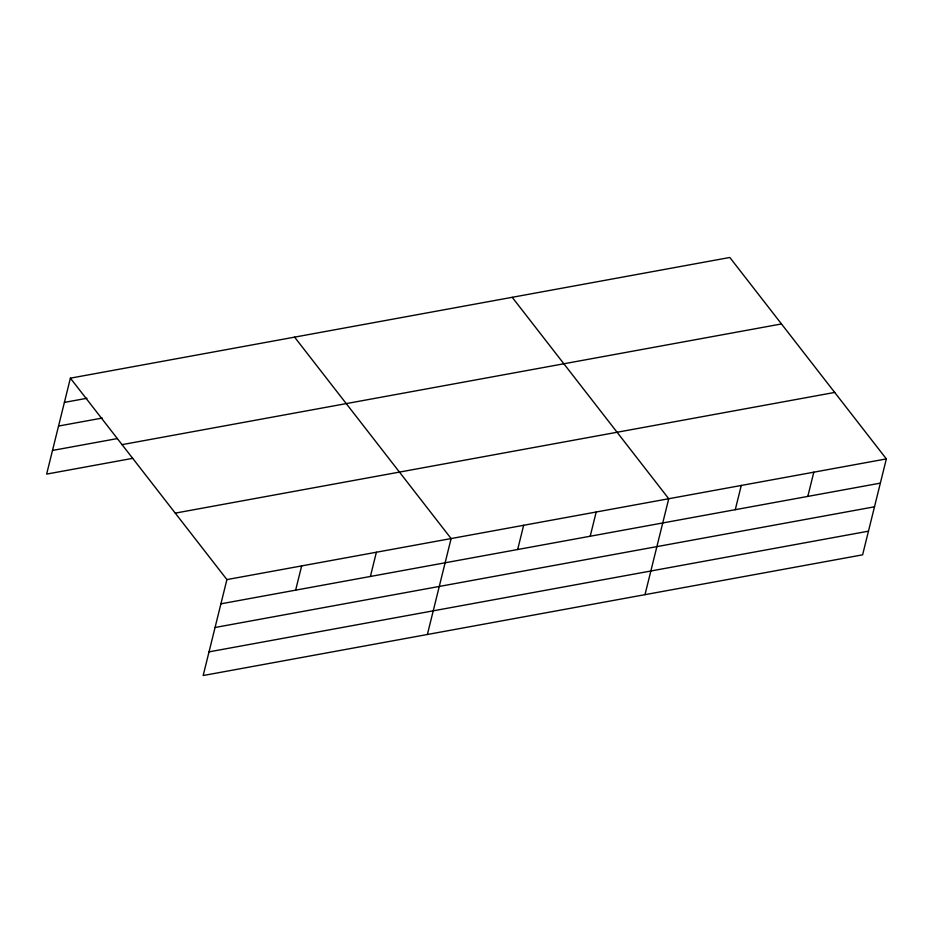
<?xml version="1.0" encoding="UTF-8"?>
<svg xmlns="http://www.w3.org/2000/svg" width="933" height="933" viewBox="0 0 933 933"><rect width="100%" height="100%" fill="white"/><g stroke="black" fill="none" stroke-linecap="round" stroke-linejoin="round"><path stroke-width="1.4" d="M70.395 378.168L226.906 579.591L203.172 675.527L862.605 554.832L886.35 458.908L729.828 257.473L70.395 378.168L46.65 474.092L132.673 458.348M295.644 590.146L301.651 565.923M370.389 576.466L376.384 552.243M427.384 634.487L451.117 538.563L294.595 337.14M517.663 549.514L523.658 525.279M590.204 536.242L596.199 512.007M644.995 594.659L668.739 498.735L512.217 297.312M735.274 509.686L741.269 485.452M807.815 496.403L813.809 472.18M64.389 402.403L86.956 398.274M58.534 426.054L102.257 418.054M52.505 450.441L117.371 438.568M122.036 444.644L781.481 323.949M175.252 513.127L834.697 392.431M226.906 579.591L886.35 458.908M220.911 603.826L880.355 483.131M215.056 627.489L874.501 506.794M209.027 651.864L868.471 531.169"/></g></svg>
